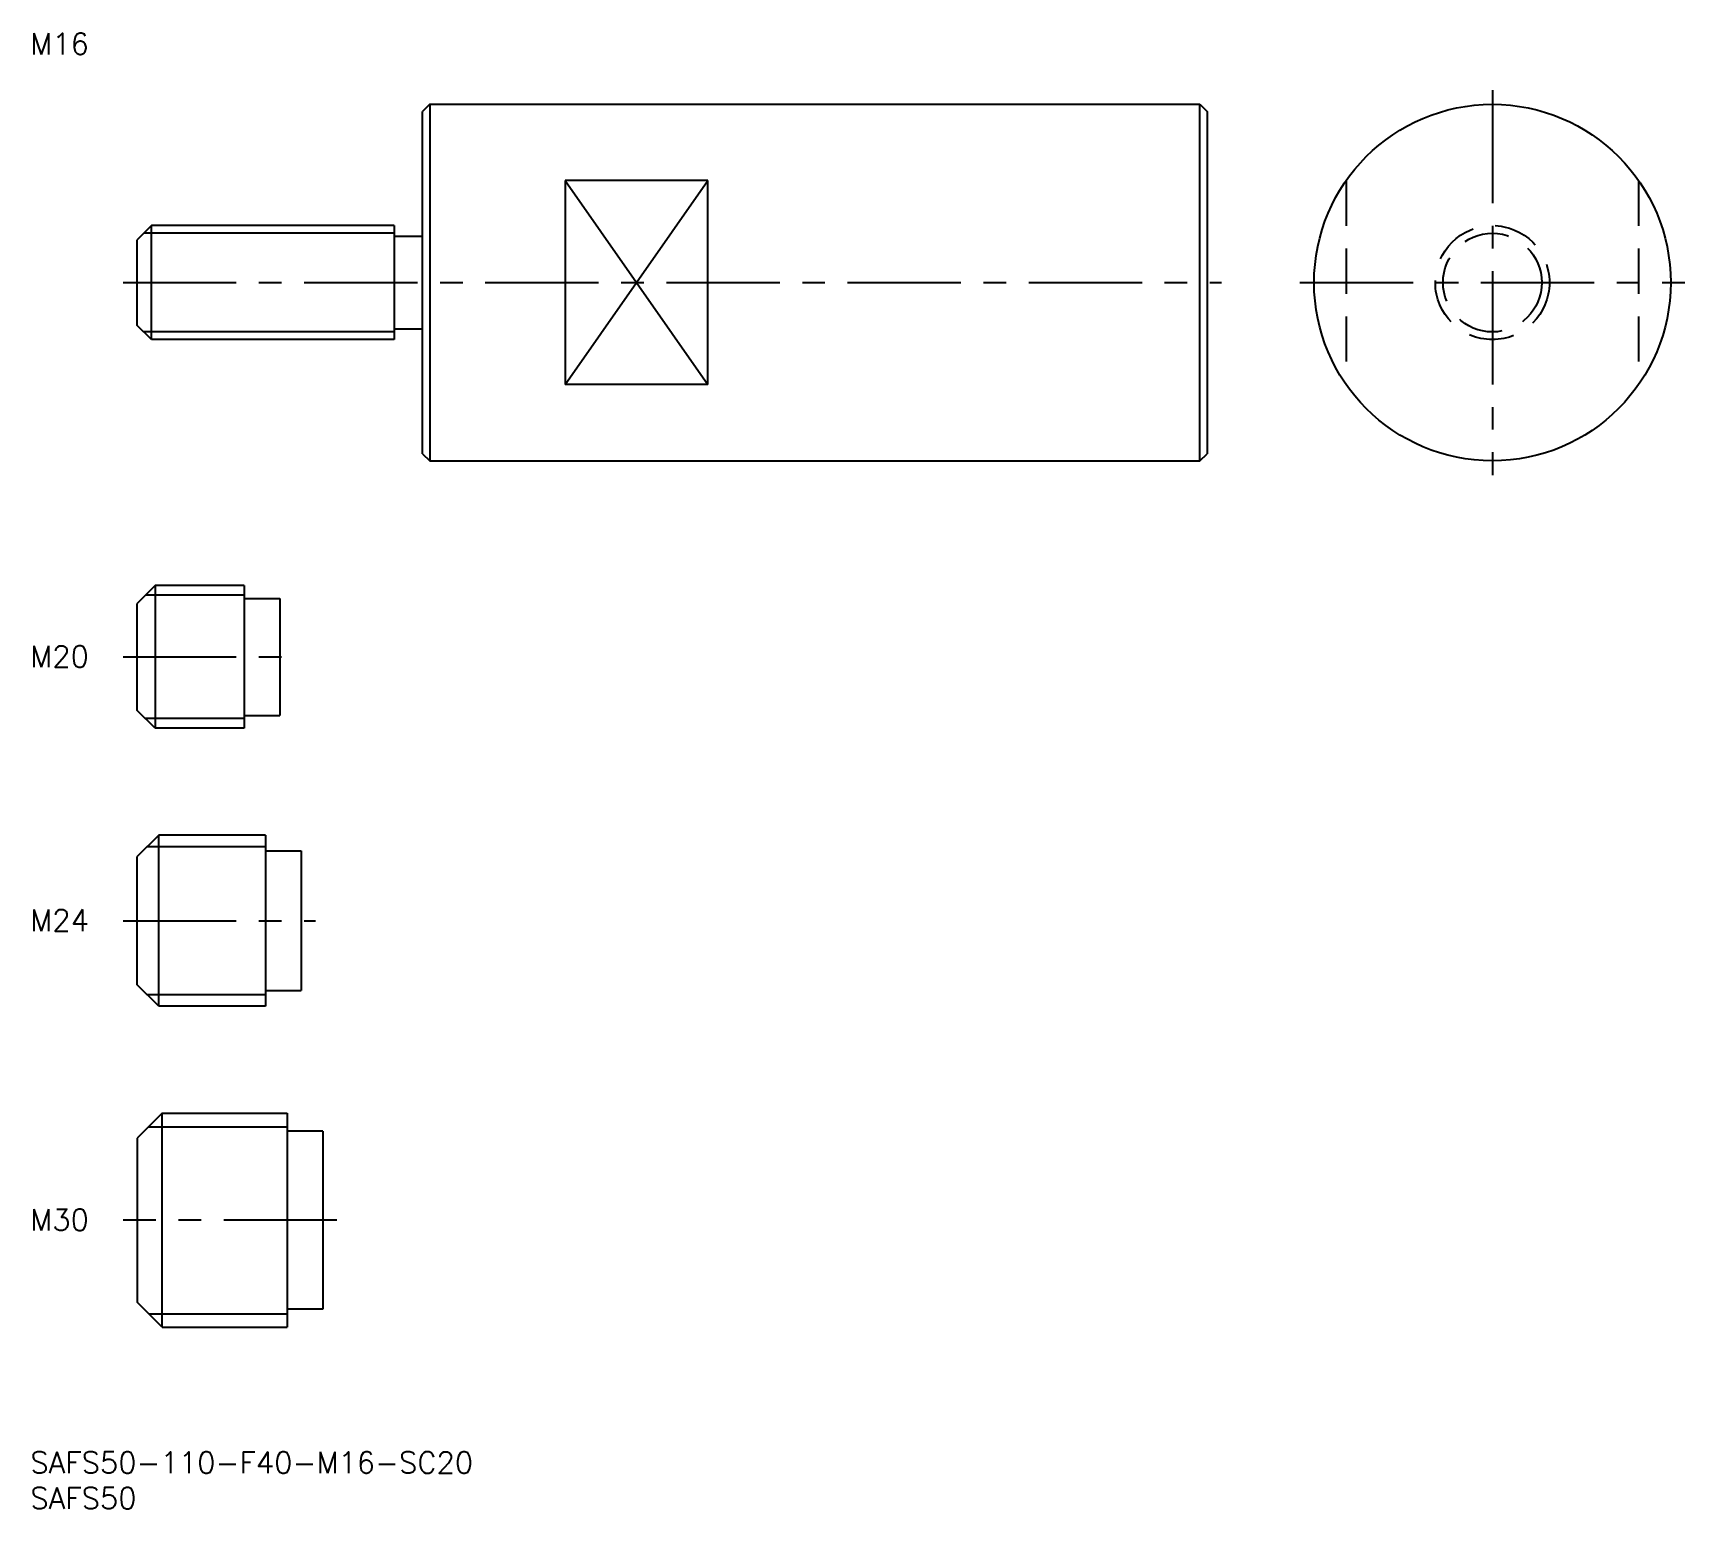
# Model space of a CAD drawing. Extents: x 0 to 232, y -8 to 199.
import ezdxf

# ---------------------------------------------------------------- set-up
doc = ezdxf.new("R2010")
doc.units = 0
doc.header["$LTSCALE"] = 0.5
doc.linetypes.add('CENTER', pattern=[50.8, 31.75, -6.35, 6.35, -6.35])
doc.linetypes.add('DASHED', pattern=[19.05, 12.7, -6.35])
for name, color, linetype in [('MSM_CENTER', 1, 'CENTER'), ('MSM_CONTINUOUS', 7, 'CONTINUOUS'), ('MSM_DASHED', 4, 'DASHED'), ('MSM_NARROW', 5, 'CONTINUOUS'), ('MSM_PART_NUMBER', 7, 'CONTINUOUS')]:
    doc.layers.add(name, color=color, linetype=linetype)
doc.styles.get("Standard").update_dxf_attribs({"font": 'txt.shx', "height": 1, "bigfont": 'bigfont.shx'})

# ---------------------------------------------------------------- blocks, each defined once
blk = doc.blocks.new('*U10')
at = {"layer": 'MSM_PART_NUMBER'}
blk.add_text('SAFS50-110-F40-M16-SC20', height=3, dxfattribs=at).set_placement((0, -3))
blk = doc.blocks.new('*U11')
at = {"layer": 'MSM_PART_NUMBER'}
blk.add_text('SAFS50', height=3, dxfattribs=at).set_placement((0, -8))
blk = doc.blocks.new('*U12')
at = {"layer": 'MSM_PART_NUMBER'}
blk.add_text('M30', height=3, dxfattribs=at).set_placement((0, 31.06))
blk = doc.blocks.new('*U13')
at = {"layer": 'MSM_PART_NUMBER'}
blk.add_text('M24', height=3, dxfattribs=at).set_placement((0, 73.06))
blk = doc.blocks.new('*U14')
at = {"layer": 'MSM_PART_NUMBER'}
blk.add_text('M20', height=3, dxfattribs=at).set_placement((0, 110.06))
blk = doc.blocks.new('*U15')
at = {"layer": 'MSM_PART_NUMBER'}
blk.add_text('M16', height=3, dxfattribs=at).set_placement((0, 196))

msp = doc.modelspace()

# ---------------------------------------------------------------- linework, layer by layer
at = {"layer": 'MSM_CENTER'}
for p, q in [((205, 191), (205, 137)), ((13, 164), (167, 164)), ((178, 164), (232, 164)), ((13, 111.5), (37, 111.5)), ((13, 74.5), (40, 74.5)), ((43, 32.5), (13, 32.5))]:
    msp.add_line(p, q, dxfattribs=at)
at = {"layer": 'MSM_CONTINUOUS'}
for p, q in [((56, 189), (55, 188)), ((55, 140), (55, 188)), ((56, 189), (164, 189)), ((56, 189), (56, 139)), ((164, 189), (165, 188)), ((164, 139), (164, 189)), ((165, 188), (165, 140)), ((75, 178.31), (75, 149.69)), ((95, 178.31), (75, 178.31)), ((95, 149.69), (95, 178.31)), ((17, 172), (15, 170)), ((51, 172), (17, 172)), ((17, 156), (17, 172)), ((51, 172), (51, 156)), ((15, 158), (15, 170)), ((51, 170.5), (55, 170.5)), ((17, 156), (15, 158)), ((51, 157.5), (55, 157.5)), ((51, 156), (17, 156)), ((95, 149.69), (75, 149.69)), ((55, 140), (56, 139)), ((56, 139), (164, 139)), ((164, 139), (165, 140)), ((17.5, 121.5), (15, 119)), ((30, 121.5), (17.5, 121.5)), ((17.5, 121.5), (17.5, 101.5)), ((30, 121.5), (30, 101.5)), ((15, 104), (15, 119)), ((30, 119.7), (35, 119.7)), ((35, 119.7), (35, 103.3)), ((17.5, 101.5), (15, 104)), ((30, 103.3), (35, 103.3)), ((30, 101.5), (17.5, 101.5)), ((18, 86.5), (15, 83.5)), ((33, 86.5), (18, 86.5)), ((18, 62.5), (18, 86.5)), ((33, 86.5), (33, 62.5)), ((15, 65.5), (15, 83.5)), ((33, 84.3), (38, 84.3)), ((38, 84.3), (38, 64.7)), ((18, 62.5), (15, 65.5)), ((33, 64.7), (38, 64.7)), ((33, 62.5), (18, 62.5)), ((18.5, 47.5), (15, 44)), ((18.5, 47.5), (36, 47.5)), ((18.5, 17.5), (18.5, 47.5)), ((36, 47.5), (36, 17.5)), ((41, 45), (36, 45)), ((41, 45), (41, 20)), ((15, 44), (15, 21)), ((18.5, 17.5), (15, 21)), ((41, 20), (36, 20)), ((18.5, 17.5), (36, 17.5))]:
    msp.add_line(p, q, dxfattribs=at)
msp.add_circle((205, 164), 25, dxfattribs=at)
at = {"layer": 'MSM_DASHED'}
for p, q in [((184.5, 178.31), (184.5, 149.69)), ((225.5, 178.31), (225.5, 149.69))]:
    msp.add_line(p, q, dxfattribs=at)
for radius in [8, 6.92]:
    msp.add_circle((205, 164), radius, dxfattribs=at)
at = {"layer": 'MSM_NARROW'}
for p, q in [((75, 149.69), (95, 178.31)), ((75, 178.31), (95, 149.69)), ((51, 170.92), (15.92, 170.92)), ((51, 157.08), (15.92, 157.08)), ((30, 120.15), (16.15, 120.15)), ((30, 102.85), (16.15, 102.85)), ((33, 84.88), (16.38, 84.88)), ((33, 64.12), (16.38, 64.12)), ((16.61, 45.61), (36, 45.61)), ((16.61, 19.39), (36, 19.39))]:
    msp.add_line(p, q, dxfattribs=at)

# ---------------------------------------------------------------- block references
at = {"layer": 'MSM_CONTINUOUS'}
for name in ['*U15', '*U14', '*U13', '*U12', '*U10', '*U11']:
    msp.add_blockref(name, (0, 0), dxfattribs=at)

doc.saveas('drawing.dxf')
